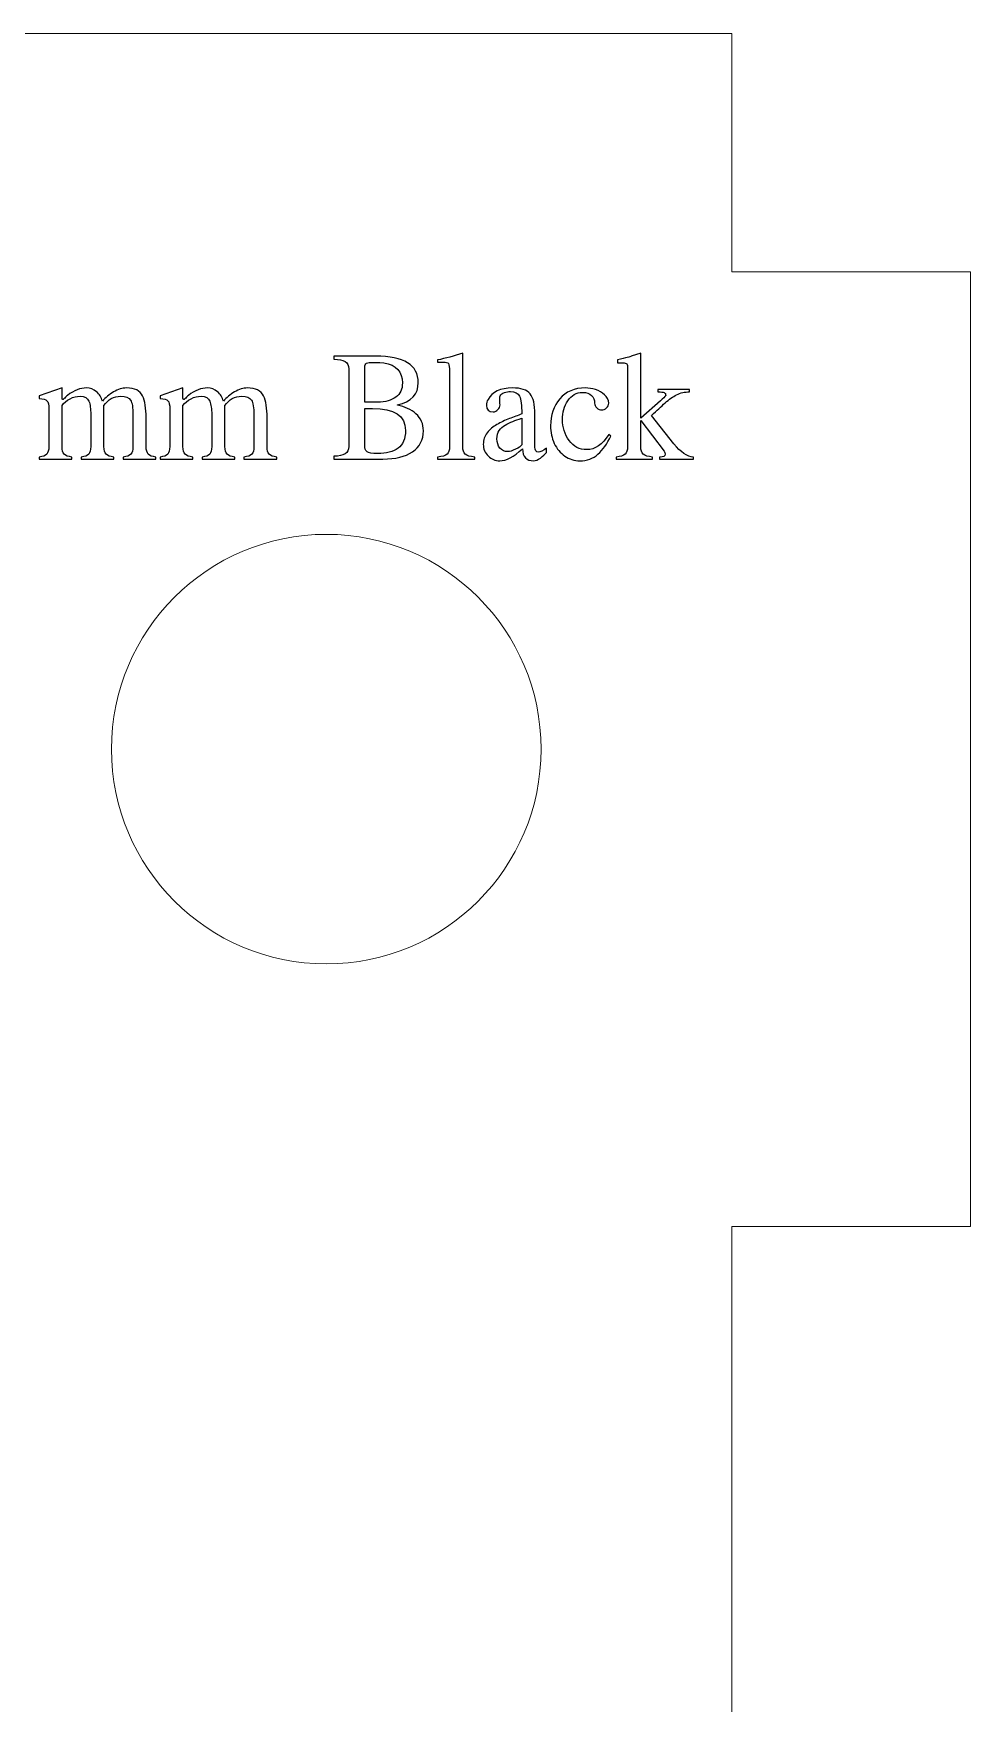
# Model space of a CAD drawing. Header units: inches. Extents: x -7.4 to 7.3, y -4 to 5.8.
# Drawn here: x -6.669 to -5.896, y 0.578 to 1.956 of the extents above; entities that cross this region are included whole.
import ezdxf

# ---------------------------------------------------------------- set-up
doc = ezdxf.new("R2010")
doc.units = ezdxf.units.IN
doc.header["$MEASUREMENT"] = 0
doc.layers.add('Layer 1', color=7, linetype='Continuous')

msp = doc.modelspace()

# ---------------------------------------------------------------- linework, layer by layer
at = {"layer": 'Layer 1', "lineweight": 5}
msp.add_ellipse((-6.4274, 1.3659), major_axis=(0, 0.1772), ratio=1, start_param=0, end_param=6.28318, dxfattribs=at)
for points in [[(-7.1557, 1.7596), (-7.1557, 1.7596), (-7.1557, 1.9564), (-7.1557, 1.9564), (-7.1557, 1.9564), (-7.1557, 1.9564), (-6.0928, 1.9564), (-6.0928, 1.9564), (-6.0928, 1.9564), (-6.0928, 1.9564), (-6.0928, 1.7596), (-6.0928, 1.7596)], [(-6.0928, 1.7596), (-6.0928, 1.7596), (-5.8959, 1.7596), (-5.8959, 1.7596), (-5.8959, 1.7596), (-5.8959, 1.7596), (-5.8959, 0.9722), (-5.8959, 0.9722), (-5.8959, 0.9722), (-5.8959, 0.9722), (-6.0928, 0.9722), (-6.0928, 0.9722)]]:
    msp.add_open_spline(points, degree=3, knots=[0, 0, 0, 0, 0.333333, 0.333333, 0.333333, 0.333333, 0.666667, 0.666667, 0.666667, 0.666667, 1, 1, 1, 1], dxfattribs=at)
at = {"layer": 'Layer 1'}
for points, knots in [([(-6.4088, 1.6798), (-6.4088, 1.685), (-6.4129, 1.6876), (-6.4212, 1.6876), (-6.4212, 1.6876), (-6.4212, 1.6876), (-6.4212, 1.6901), (-6.4212, 1.6901), (-6.4212, 1.6901), (-6.4212, 1.6901), (-6.3868, 1.6901), (-6.3868, 1.6901), (-6.3868, 1.6901), (-6.3633, 1.6901), (-6.3515, 1.6829), (-6.3515, 1.6683), (-6.3515, 1.6683), (-6.3515, 1.6587), (-6.3572, 1.6526), (-6.3687, 1.6499), (-6.3687, 1.6499), (-6.3687, 1.6499), (-6.3687, 1.6497), (-6.3687, 1.6497), (-6.3687, 1.6497), (-6.3626, 1.6485), (-6.3575, 1.6462), (-6.3534, 1.6426), (-6.3534, 1.6426), (-6.3493, 1.6389), (-6.3473, 1.6343), (-6.3473, 1.6285), (-6.3473, 1.6285), (-6.3473, 1.621), (-6.3503, 1.6152), (-6.3563, 1.6112), (-6.3563, 1.6112), (-6.3622, 1.6072), (-6.3704, 1.6052), (-6.3808, 1.6052), (-6.3808, 1.6052), (-6.3808, 1.6052), (-6.4212, 1.6052), (-6.4212, 1.6052), (-6.4212, 1.6052), (-6.4212, 1.6052), (-6.4212, 1.6076), (-6.4212, 1.6076), (-6.4212, 1.6076), (-6.4129, 1.6076), (-6.4088, 1.6102), (-6.4088, 1.6155), (-6.4088, 1.6155), (-6.4088, 1.6155), (-6.4088, 1.6798), (-6.4088, 1.6798)], [0, 0, 0, 0, 0.071429, 0.071429, 0.071429, 0.071429, 0.142857, 0.142857, 0.142857, 0.142857, 0.214286, 0.214286, 0.214286, 0.214286, 0.285714, 0.285714, 0.285714, 0.285714, 0.357143, 0.357143, 0.357143, 0.357143, 0.428571, 0.428571, 0.428571, 0.428571, 0.5, 0.5, 0.5, 0.5, 0.571429, 0.571429, 0.571429, 0.571429, 0.642857, 0.642857, 0.642857, 0.642857, 0.714286, 0.714286, 0.714286, 0.714286, 0.785714, 0.785714, 0.785714, 0.785714, 0.857143, 0.857143, 0.857143, 0.857143, 0.928571, 0.928571, 0.928571, 0.928571, 1, 1, 1, 1]), ([(-6.3852, 1.6522), (-6.3786, 1.6522), (-6.3735, 1.6536), (-6.37, 1.6563), (-6.37, 1.6563), (-6.3664, 1.659), (-6.3646, 1.6629), (-6.3646, 1.668), (-6.3646, 1.668), (-6.3646, 1.6773), (-6.3696, 1.6829), (-6.3798, 1.6847), (-6.3798, 1.6847), (-6.3847, 1.6849), (-6.3877, 1.685), (-6.3887, 1.685), (-6.3887, 1.685), (-6.3913, 1.685), (-6.3931, 1.6848), (-6.3941, 1.6843), (-6.3941, 1.6843), (-6.3952, 1.6837), (-6.3957, 1.6827), (-6.3957, 1.6812), (-6.3957, 1.6812), (-6.3957, 1.6812), (-6.3957, 1.6522), (-6.3957, 1.6522), (-6.3957, 1.6522), (-6.3957, 1.6522), (-6.3852, 1.6522), (-6.3852, 1.6522)], [0, 0, 0, 0, 0.125, 0.125, 0.125, 0.125, 0.25, 0.25, 0.25, 0.25, 0.375, 0.375, 0.375, 0.375, 0.5, 0.5, 0.5, 0.5, 0.625, 0.625, 0.625, 0.625, 0.75, 0.75, 0.75, 0.75, 0.875, 0.875, 0.875, 0.875, 1, 1, 1, 1]), ([(-6.3257, 1.6771), (-6.3257, 1.6808), (-6.326, 1.6831), (-6.3266, 1.684), (-6.3266, 1.684), (-6.3272, 1.6848), (-6.3287, 1.6853), (-6.3311, 1.6853), (-6.3311, 1.6853), (-6.3311, 1.6853), (-6.3356, 1.6853), (-6.3356, 1.6853), (-6.3356, 1.6853), (-6.3356, 1.6853), (-6.3356, 1.687), (-6.3356, 1.687), (-6.3356, 1.687), (-6.329, 1.6883), (-6.322, 1.6902), (-6.3148, 1.6927), (-6.3148, 1.6927), (-6.3148, 1.6927), (-6.3148, 1.6155), (-6.3148, 1.6155), (-6.3148, 1.6155), (-6.3148, 1.6125), (-6.3141, 1.6105), (-6.3128, 1.6092), (-6.3128, 1.6092), (-6.3114, 1.608), (-6.3088, 1.6072), (-6.3049, 1.6069), (-6.3049, 1.6069), (-6.3049, 1.6069), (-6.3049, 1.6052), (-6.3049, 1.6052), (-6.3049, 1.6052), (-6.3049, 1.6052), (-6.3356, 1.6052), (-6.3356, 1.6052), (-6.3356, 1.6052), (-6.3356, 1.6052), (-6.3356, 1.6069), (-6.3356, 1.6069), (-6.3356, 1.6069), (-6.3317, 1.6072), (-6.3291, 1.608), (-6.3277, 1.6092), (-6.3277, 1.6092), (-6.3264, 1.6105), (-6.3257, 1.6125), (-6.3257, 1.6155), (-6.3257, 1.6155), (-6.3257, 1.6155), (-6.3257, 1.6771), (-6.3257, 1.6771)], [0, 0, 0, 0, 0.071429, 0.071429, 0.071429, 0.071429, 0.142857, 0.142857, 0.142857, 0.142857, 0.214286, 0.214286, 0.214286, 0.214286, 0.285714, 0.285714, 0.285714, 0.285714, 0.357143, 0.357143, 0.357143, 0.357143, 0.428571, 0.428571, 0.428571, 0.428571, 0.5, 0.5, 0.5, 0.5, 0.571429, 0.571429, 0.571429, 0.571429, 0.642857, 0.642857, 0.642857, 0.642857, 0.714286, 0.714286, 0.714286, 0.714286, 0.785714, 0.785714, 0.785714, 0.785714, 0.857143, 0.857143, 0.857143, 0.857143, 0.928571, 0.928571, 0.928571, 0.928571, 1, 1, 1, 1]), ([(-6.1789, 1.6797), (-6.1789, 1.6819), (-6.1791, 1.6833), (-6.1795, 1.6838), (-6.1795, 1.6838), (-6.18, 1.6844), (-6.1811, 1.6847), (-6.183, 1.6847), (-6.183, 1.6847), (-6.183, 1.6847), (-6.1872, 1.6847), (-6.1872, 1.6847), (-6.1872, 1.6847), (-6.1872, 1.6847), (-6.1872, 1.687), (-6.1872, 1.687), (-6.1872, 1.687), (-6.1802, 1.6888), (-6.1764, 1.6898), (-6.176, 1.69), (-6.176, 1.69), (-6.176, 1.69), (-6.168, 1.6927), (-6.168, 1.6927), (-6.168, 1.6927), (-6.168, 1.6927), (-6.168, 1.639), (-6.168, 1.639), (-6.168, 1.639), (-6.168, 1.639), (-6.1518, 1.6532), (-6.1518, 1.6532), (-6.1518, 1.6532), (-6.1495, 1.6552), (-6.148, 1.6567), (-6.1474, 1.6578), (-6.1474, 1.6578), (-6.1474, 1.6589), (-6.1478, 1.6597), (-6.1487, 1.6601), (-6.1487, 1.6601), (-6.1495, 1.6605), (-6.1512, 1.6607), (-6.1538, 1.6607), (-6.1538, 1.6607), (-6.1538, 1.6607), (-6.1538, 1.6627), (-6.1538, 1.6627), (-6.1538, 1.6627), (-6.1538, 1.6627), (-6.1278, 1.6627), (-6.1278, 1.6627), (-6.1278, 1.6627), (-6.1278, 1.6627), (-6.1278, 1.6607), (-6.1278, 1.6607), (-6.1278, 1.6607), (-6.1317, 1.6607), (-6.1353, 1.6599), (-6.1384, 1.6583), (-6.1384, 1.6583), (-6.1415, 1.6567), (-6.1447, 1.6545), (-6.1479, 1.6516), (-6.1479, 1.6516), (-6.1511, 1.6486), (-6.1548, 1.6452), (-6.159, 1.6413), (-6.159, 1.6413), (-6.159, 1.6413), (-6.1406, 1.6178), (-6.1406, 1.6178), (-6.1406, 1.6178), (-6.1351, 1.6108), (-6.1297, 1.6072), (-6.1244, 1.6069), (-6.1244, 1.6069), (-6.1244, 1.6069), (-6.1244, 1.6052), (-6.1244, 1.6052), (-6.1244, 1.6052), (-6.1244, 1.6052), (-6.1524, 1.6052), (-6.1524, 1.6052), (-6.1524, 1.6052), (-6.1524, 1.6052), (-6.1524, 1.6069), (-6.1524, 1.6069), (-6.1524, 1.6069), (-6.1493, 1.6069), (-6.1478, 1.6077), (-6.1478, 1.6092), (-6.1478, 1.6092), (-6.1478, 1.6099), (-6.1481, 1.6108), (-6.1487, 1.6118), (-6.1487, 1.6118), (-6.1487, 1.6118), (-6.168, 1.637), (-6.168, 1.637), (-6.168, 1.637), (-6.168, 1.637), (-6.168, 1.6155), (-6.168, 1.6155), (-6.168, 1.6155), (-6.168, 1.6125), (-6.1673, 1.6105), (-6.166, 1.6092), (-6.166, 1.6092), (-6.1646, 1.608), (-6.162, 1.6072), (-6.1583, 1.6069), (-6.1583, 1.6069), (-6.1583, 1.6069), (-6.1583, 1.6052), (-6.1583, 1.6052), (-6.1583, 1.6052), (-6.1583, 1.6052), (-6.1884, 1.6052), (-6.1884, 1.6052), (-6.1884, 1.6052), (-6.1884, 1.6052), (-6.1884, 1.6069), (-6.1884, 1.6069), (-6.1884, 1.6069), (-6.1847, 1.6072), (-6.1822, 1.608), (-6.1809, 1.6092), (-6.1809, 1.6092), (-6.1795, 1.6105), (-6.1789, 1.6125), (-6.1789, 1.6155), (-6.1789, 1.6155), (-6.1789, 1.6155), (-6.1789, 1.6797), (-6.1789, 1.6797)], [0, 0, 0, 0, 0.029412, 0.029412, 0.029412, 0.029412, 0.058824, 0.058824, 0.058824, 0.058824, 0.088235, 0.088235, 0.088235, 0.088235, 0.117647, 0.117647, 0.117647, 0.117647, 0.147059, 0.147059, 0.147059, 0.147059, 0.176471, 0.176471, 0.176471, 0.176471, 0.205882, 0.205882, 0.205882, 0.205882, 0.235294, 0.235294, 0.235294, 0.235294, 0.264706, 0.264706, 0.264706, 0.264706, 0.294118, 0.294118, 0.294118, 0.294118, 0.323529, 0.323529, 0.323529, 0.323529, 0.352941, 0.352941, 0.352941, 0.352941, 0.382353, 0.382353, 0.382353, 0.382353, 0.411765, 0.411765, 0.411765, 0.411765, 0.441176, 0.441176, 0.441176, 0.441176, 0.470588, 0.470588, 0.470588, 0.470588, 0.5, 0.5, 0.5, 0.5, 0.529412, 0.529412, 0.529412, 0.529412, 0.558824, 0.558824, 0.558824, 0.558824, 0.588235, 0.588235, 0.588235, 0.588235, 0.617647, 0.617647, 0.617647, 0.617647, 0.647059, 0.647059, 0.647059, 0.647059, 0.676471, 0.676471, 0.676471, 0.676471, 0.705882, 0.705882, 0.705882, 0.705882, 0.735294, 0.735294, 0.735294, 0.735294, 0.764706, 0.764706, 0.764706, 0.764706, 0.794118, 0.794118, 0.794118, 0.794118, 0.823529, 0.823529, 0.823529, 0.823529, 0.852941, 0.852941, 0.852941, 0.852941, 0.882353, 0.882353, 0.882353, 0.882353, 0.911765, 0.911765, 0.911765, 0.911765, 0.941176, 0.941176, 0.941176, 0.941176, 0.970588, 0.970588, 0.970588, 0.970588, 1, 1, 1, 1]), ([(-6.6563, 1.6465), (-6.6563, 1.65), (-6.6568, 1.6523), (-6.6578, 1.6534), (-6.6578, 1.6534), (-6.6588, 1.6546), (-6.661, 1.6551), (-6.6642, 1.6551), (-6.6642, 1.6551), (-6.6642, 1.6551), (-6.6642, 1.6573), (-6.6642, 1.6573), (-6.6642, 1.6573), (-6.6642, 1.6573), (-6.6454, 1.6639), (-6.6454, 1.6639), (-6.6454, 1.6639), (-6.6454, 1.6639), (-6.6454, 1.6555), (-6.6454, 1.6555), (-6.6454, 1.6555), (-6.6454, 1.6547), (-6.6452, 1.6543), (-6.6448, 1.6543), (-6.6448, 1.6543), (-6.6446, 1.6543), (-6.6442, 1.6545), (-6.6438, 1.6549), (-6.6438, 1.6549), (-6.6434, 1.6553), (-6.6429, 1.6557), (-6.6424, 1.6563), (-6.6424, 1.6563), (-6.6418, 1.6569), (-6.6414, 1.6574), (-6.6409, 1.6578), (-6.6409, 1.6578), (-6.6355, 1.6619), (-6.6303, 1.6639), (-6.6254, 1.6639), (-6.6254, 1.6639), (-6.6221, 1.6639), (-6.6193, 1.6629), (-6.6169, 1.6608), (-6.6169, 1.6608), (-6.6144, 1.6588), (-6.6129, 1.6562), (-6.6121, 1.653), (-6.6121, 1.653), (-6.6096, 1.6559), (-6.6065, 1.6585), (-6.6028, 1.6606), (-6.6028, 1.6606), (-6.5992, 1.6628), (-6.5957, 1.6639), (-6.5923, 1.6639), (-6.5923, 1.6639), (-6.5854, 1.6639), (-6.581, 1.6617), (-6.579, 1.6574), (-6.579, 1.6574), (-6.577, 1.653), (-6.576, 1.647), (-6.576, 1.6394), (-6.576, 1.6394), (-6.576, 1.6394), (-6.576, 1.6155), (-6.576, 1.6155), (-6.576, 1.6155), (-6.576, 1.6126), (-6.5754, 1.6105), (-6.5742, 1.6093), (-6.5742, 1.6093), (-6.573, 1.608), (-6.571, 1.6072), (-6.568, 1.6069), (-6.568, 1.6069), (-6.568, 1.6069), (-6.568, 1.6052), (-6.568, 1.6052), (-6.568, 1.6052), (-6.568, 1.6052), (-6.595, 1.6052), (-6.595, 1.6052), (-6.595, 1.6052), (-6.595, 1.6052), (-6.595, 1.6069), (-6.595, 1.6069), (-6.595, 1.6069), (-6.5919, 1.6072), (-6.5898, 1.608), (-6.5886, 1.6093), (-6.5886, 1.6093), (-6.5874, 1.6105), (-6.5869, 1.6126), (-6.5869, 1.6155), (-6.5869, 1.6155), (-6.5869, 1.6155), (-6.5869, 1.6415), (-6.5869, 1.6415), (-6.5869, 1.6415), (-6.5869, 1.6477), (-6.5875, 1.6518), (-6.5889, 1.6539), (-6.5889, 1.6539), (-6.5902, 1.656), (-6.5929, 1.6571), (-6.597, 1.6571), (-6.597, 1.6571), (-6.6027, 1.6571), (-6.6073, 1.6545), (-6.6108, 1.6493), (-6.6108, 1.6493), (-6.6108, 1.6493), (-6.6108, 1.6155), (-6.6108, 1.6155), (-6.6108, 1.6155), (-6.6108, 1.6126), (-6.6102, 1.6105), (-6.609, 1.6093), (-6.609, 1.6093), (-6.6078, 1.608), (-6.6057, 1.6072), (-6.6026, 1.6069), (-6.6026, 1.6069), (-6.6026, 1.6069), (-6.6026, 1.6052), (-6.6026, 1.6052), (-6.6026, 1.6052), (-6.6026, 1.6052), (-6.6296, 1.6052), (-6.6296, 1.6052), (-6.6296, 1.6052), (-6.6296, 1.6052), (-6.6296, 1.6069), (-6.6296, 1.6069), (-6.6296, 1.6069), (-6.6266, 1.6072), (-6.6245, 1.608), (-6.6234, 1.6093), (-6.6234, 1.6093), (-6.6222, 1.6105), (-6.6217, 1.6126), (-6.6217, 1.6155), (-6.6217, 1.6155), (-6.6217, 1.6155), (-6.6217, 1.6421), (-6.6217, 1.6421), (-6.6217, 1.6421), (-6.6217, 1.6466), (-6.6222, 1.6503), (-6.6232, 1.653), (-6.6232, 1.653), (-6.6243, 1.6557), (-6.6267, 1.6571), (-6.6304, 1.6571), (-6.6304, 1.6571), (-6.6332, 1.6571), (-6.636, 1.6564), (-6.6388, 1.655), (-6.6388, 1.655), (-6.6416, 1.6535), (-6.6438, 1.6517), (-6.6454, 1.6495), (-6.6454, 1.6495), (-6.6454, 1.6495), (-6.6454, 1.6155), (-6.6454, 1.6155), (-6.6454, 1.6155), (-6.6454, 1.6126), (-6.6448, 1.6105), (-6.6436, 1.6093), (-6.6436, 1.6093), (-6.6424, 1.608), (-6.6403, 1.6072), (-6.6372, 1.6069), (-6.6372, 1.6069), (-6.6372, 1.6069), (-6.6372, 1.6052), (-6.6372, 1.6052), (-6.6372, 1.6052), (-6.6372, 1.6052), (-6.6642, 1.6052), (-6.6642, 1.6052), (-6.6642, 1.6052), (-6.6642, 1.6052), (-6.6642, 1.6069), (-6.6642, 1.6069), (-6.6642, 1.6069), (-6.6612, 1.6072), (-6.6591, 1.608), (-6.658, 1.6093), (-6.658, 1.6093), (-6.6569, 1.6105), (-6.6563, 1.6126), (-6.6563, 1.6155), (-6.6563, 1.6155), (-6.6563, 1.6155), (-6.6563, 1.6465), (-6.6563, 1.6465)], [0, 0, 0, 0, 0.02, 0.02, 0.02, 0.02, 0.04, 0.04, 0.04, 0.04, 0.06, 0.06, 0.06, 0.06, 0.08, 0.08, 0.08, 0.08, 0.1, 0.1, 0.1, 0.1, 0.12, 0.12, 0.12, 0.12, 0.14, 0.14, 0.14, 0.14, 0.16, 0.16, 0.16, 0.16, 0.18, 0.18, 0.18, 0.18, 0.2, 0.2, 0.2, 0.2, 0.22, 0.22, 0.22, 0.22, 0.24, 0.24, 0.24, 0.24, 0.26, 0.26, 0.26, 0.26, 0.28, 0.28, 0.28, 0.28, 0.3, 0.3, 0.3, 0.3, 0.32, 0.32, 0.32, 0.32, 0.34, 0.34, 0.34, 0.34, 0.36, 0.36, 0.36, 0.36, 0.38, 0.38, 0.38, 0.38, 0.4, 0.4, 0.4, 0.4, 0.42, 0.42, 0.42, 0.42, 0.44, 0.44, 0.44, 0.44, 0.46, 0.46, 0.46, 0.46, 0.48, 0.48, 0.48, 0.48, 0.5, 0.5, 0.5, 0.5, 0.52, 0.52, 0.52, 0.52, 0.54, 0.54, 0.54, 0.54, 0.56, 0.56, 0.56, 0.56, 0.58, 0.58, 0.58, 0.58, 0.6, 0.6, 0.6, 0.6, 0.62, 0.62, 0.62, 0.62, 0.64, 0.64, 0.64, 0.64, 0.66, 0.66, 0.66, 0.66, 0.68, 0.68, 0.68, 0.68, 0.7, 0.7, 0.7, 0.7, 0.72, 0.72, 0.72, 0.72, 0.74, 0.74, 0.74, 0.74, 0.76, 0.76, 0.76, 0.76, 0.78, 0.78, 0.78, 0.78, 0.8, 0.8, 0.8, 0.8, 0.82, 0.82, 0.82, 0.82, 0.84, 0.84, 0.84, 0.84, 0.86, 0.86, 0.86, 0.86, 0.88, 0.88, 0.88, 0.88, 0.9, 0.9, 0.9, 0.9, 0.92, 0.92, 0.92, 0.92, 0.94, 0.94, 0.94, 0.94, 0.96, 0.96, 0.96, 0.96, 0.98, 0.98, 0.98, 0.98, 1, 1, 1, 1]), ([(-6.5565, 1.6465), (-6.5565, 1.65), (-6.557, 1.6523), (-6.5581, 1.6534), (-6.5581, 1.6534), (-6.5591, 1.6546), (-6.5612, 1.6551), (-6.5645, 1.6551), (-6.5645, 1.6551), (-6.5645, 1.6551), (-6.5645, 1.6573), (-6.5645, 1.6573), (-6.5645, 1.6573), (-6.5645, 1.6573), (-6.5456, 1.6639), (-6.5456, 1.6639), (-6.5456, 1.6639), (-6.5456, 1.6639), (-6.5456, 1.6555), (-6.5456, 1.6555), (-6.5456, 1.6555), (-6.5456, 1.6547), (-6.5454, 1.6543), (-6.545, 1.6543), (-6.545, 1.6543), (-6.5448, 1.6543), (-6.5445, 1.6545), (-6.5441, 1.6549), (-6.5441, 1.6549), (-6.5436, 1.6553), (-6.5432, 1.6557), (-6.5426, 1.6563), (-6.5426, 1.6563), (-6.5421, 1.6569), (-6.5416, 1.6574), (-6.5412, 1.6578), (-6.5412, 1.6578), (-6.5357, 1.6619), (-6.5305, 1.6639), (-6.5256, 1.6639), (-6.5256, 1.6639), (-6.5223, 1.6639), (-6.5195, 1.6629), (-6.5171, 1.6608), (-6.5171, 1.6608), (-6.5147, 1.6588), (-6.5131, 1.6562), (-6.5123, 1.653), (-6.5123, 1.653), (-6.5098, 1.6559), (-6.5067, 1.6585), (-6.5031, 1.6606), (-6.5031, 1.6606), (-6.4994, 1.6628), (-6.4959, 1.6639), (-6.4925, 1.6639), (-6.4925, 1.6639), (-6.4857, 1.6639), (-6.4812, 1.6617), (-6.4792, 1.6574), (-6.4792, 1.6574), (-6.4772, 1.653), (-6.4762, 1.647), (-6.4762, 1.6394), (-6.4762, 1.6394), (-6.4762, 1.6394), (-6.4762, 1.6155), (-6.4762, 1.6155), (-6.4762, 1.6155), (-6.4762, 1.6126), (-6.4756, 1.6105), (-6.4745, 1.6093), (-6.4745, 1.6093), (-6.4733, 1.608), (-6.4712, 1.6072), (-6.4682, 1.6069), (-6.4682, 1.6069), (-6.4682, 1.6069), (-6.4682, 1.6052), (-6.4682, 1.6052), (-6.4682, 1.6052), (-6.4682, 1.6052), (-6.4953, 1.6052), (-6.4953, 1.6052), (-6.4953, 1.6052), (-6.4953, 1.6052), (-6.4953, 1.6069), (-6.4953, 1.6069), (-6.4953, 1.6069), (-6.4922, 1.6072), (-6.49, 1.608), (-6.4888, 1.6093), (-6.4888, 1.6093), (-6.4877, 1.6105), (-6.4871, 1.6126), (-6.4871, 1.6155), (-6.4871, 1.6155), (-6.4871, 1.6155), (-6.4871, 1.6415), (-6.4871, 1.6415), (-6.4871, 1.6415), (-6.4871, 1.6477), (-6.4878, 1.6518), (-6.4891, 1.6539), (-6.4891, 1.6539), (-6.4905, 1.656), (-6.4932, 1.6571), (-6.4972, 1.6571), (-6.4972, 1.6571), (-6.5029, 1.6571), (-6.5075, 1.6545), (-6.511, 1.6493), (-6.511, 1.6493), (-6.511, 1.6493), (-6.511, 1.6155), (-6.511, 1.6155), (-6.511, 1.6155), (-6.511, 1.6126), (-6.5104, 1.6105), (-6.5092, 1.6093), (-6.5092, 1.6093), (-6.508, 1.608), (-6.5059, 1.6072), (-6.5028, 1.6069), (-6.5028, 1.6069), (-6.5028, 1.6069), (-6.5028, 1.6052), (-6.5028, 1.6052), (-6.5028, 1.6052), (-6.5028, 1.6052), (-6.5299, 1.6052), (-6.5299, 1.6052), (-6.5299, 1.6052), (-6.5299, 1.6052), (-6.5299, 1.6069), (-6.5299, 1.6069), (-6.5299, 1.6069), (-6.5269, 1.6072), (-6.5248, 1.608), (-6.5236, 1.6093), (-6.5236, 1.6093), (-6.5225, 1.6105), (-6.5219, 1.6126), (-6.5219, 1.6155), (-6.5219, 1.6155), (-6.5219, 1.6155), (-6.5219, 1.6421), (-6.5219, 1.6421), (-6.5219, 1.6421), (-6.5219, 1.6466), (-6.5224, 1.6503), (-6.5235, 1.653), (-6.5235, 1.653), (-6.5246, 1.6557), (-6.5269, 1.6571), (-6.5306, 1.6571), (-6.5306, 1.6571), (-6.5334, 1.6571), (-6.5363, 1.6564), (-6.539, 1.655), (-6.539, 1.655), (-6.5419, 1.6535), (-6.544, 1.6517), (-6.5456, 1.6495), (-6.5456, 1.6495), (-6.5456, 1.6495), (-6.5456, 1.6155), (-6.5456, 1.6155), (-6.5456, 1.6155), (-6.5456, 1.6126), (-6.545, 1.6105), (-6.5438, 1.6093), (-6.5438, 1.6093), (-6.5427, 1.608), (-6.5405, 1.6072), (-6.5375, 1.6069), (-6.5375, 1.6069), (-6.5375, 1.6069), (-6.5375, 1.6052), (-6.5375, 1.6052), (-6.5375, 1.6052), (-6.5375, 1.6052), (-6.5645, 1.6052), (-6.5645, 1.6052), (-6.5645, 1.6052), (-6.5645, 1.6052), (-6.5645, 1.6069), (-6.5645, 1.6069), (-6.5645, 1.6069), (-6.5615, 1.6072), (-6.5594, 1.608), (-6.5582, 1.6093), (-6.5582, 1.6093), (-6.5571, 1.6105), (-6.5565, 1.6126), (-6.5565, 1.6155), (-6.5565, 1.6155), (-6.5565, 1.6155), (-6.5565, 1.6465), (-6.5565, 1.6465)], [0, 0, 0, 0, 0.02, 0.02, 0.02, 0.02, 0.04, 0.04, 0.04, 0.04, 0.06, 0.06, 0.06, 0.06, 0.08, 0.08, 0.08, 0.08, 0.1, 0.1, 0.1, 0.1, 0.12, 0.12, 0.12, 0.12, 0.14, 0.14, 0.14, 0.14, 0.16, 0.16, 0.16, 0.16, 0.18, 0.18, 0.18, 0.18, 0.2, 0.2, 0.2, 0.2, 0.22, 0.22, 0.22, 0.22, 0.24, 0.24, 0.24, 0.24, 0.26, 0.26, 0.26, 0.26, 0.28, 0.28, 0.28, 0.28, 0.3, 0.3, 0.3, 0.3, 0.32, 0.32, 0.32, 0.32, 0.34, 0.34, 0.34, 0.34, 0.36, 0.36, 0.36, 0.36, 0.38, 0.38, 0.38, 0.38, 0.4, 0.4, 0.4, 0.4, 0.42, 0.42, 0.42, 0.42, 0.44, 0.44, 0.44, 0.44, 0.46, 0.46, 0.46, 0.46, 0.48, 0.48, 0.48, 0.48, 0.5, 0.5, 0.5, 0.5, 0.52, 0.52, 0.52, 0.52, 0.54, 0.54, 0.54, 0.54, 0.56, 0.56, 0.56, 0.56, 0.58, 0.58, 0.58, 0.58, 0.6, 0.6, 0.6, 0.6, 0.62, 0.62, 0.62, 0.62, 0.64, 0.64, 0.64, 0.64, 0.66, 0.66, 0.66, 0.66, 0.68, 0.68, 0.68, 0.68, 0.7, 0.7, 0.7, 0.7, 0.72, 0.72, 0.72, 0.72, 0.74, 0.74, 0.74, 0.74, 0.76, 0.76, 0.76, 0.76, 0.78, 0.78, 0.78, 0.78, 0.8, 0.8, 0.8, 0.8, 0.82, 0.82, 0.82, 0.82, 0.84, 0.84, 0.84, 0.84, 0.86, 0.86, 0.86, 0.86, 0.88, 0.88, 0.88, 0.88, 0.9, 0.9, 0.9, 0.9, 0.92, 0.92, 0.92, 0.92, 0.94, 0.94, 0.94, 0.94, 0.96, 0.96, 0.96, 0.96, 0.98, 0.98, 0.98, 0.98, 1, 1, 1, 1]), ([(-6.2553, 1.6151), (-6.2553, 1.6123), (-6.2544, 1.611), (-6.2525, 1.611), (-6.2525, 1.611), (-6.2508, 1.611), (-6.2485, 1.612), (-6.2458, 1.6141), (-6.2458, 1.6141), (-6.2458, 1.6141), (-6.2458, 1.6106), (-6.2458, 1.6106), (-6.2458, 1.6106), (-6.247, 1.6091), (-6.2486, 1.6076), (-6.2507, 1.6061), (-6.2507, 1.6061), (-6.2529, 1.6046), (-6.2547, 1.6038), (-6.2563, 1.6038), (-6.2563, 1.6038), (-6.2622, 1.6038), (-6.2654, 1.6071), (-6.2656, 1.6137), (-6.2656, 1.6137), (-6.2727, 1.6071), (-6.2789, 1.6038), (-6.2843, 1.6038), (-6.2843, 1.6038), (-6.288, 1.6038), (-6.2912, 1.6051), (-6.2939, 1.6078), (-6.2939, 1.6078), (-6.2965, 1.6104), (-6.2979, 1.6136), (-6.2979, 1.6174), (-6.2979, 1.6174), (-6.2979, 1.621), (-6.2968, 1.6241), (-6.2947, 1.6269), (-6.2947, 1.6269), (-6.2926, 1.6296), (-6.2899, 1.6319), (-6.2867, 1.6337), (-6.2867, 1.6337), (-6.2834, 1.6356), (-6.28, 1.6372), (-6.2764, 1.6386), (-6.2764, 1.6386), (-6.2728, 1.6399), (-6.2694, 1.6412), (-6.2662, 1.6425), (-6.2662, 1.6425), (-6.2662, 1.6496), (-6.2668, 1.6544), (-6.268, 1.657), (-6.268, 1.657), (-6.2692, 1.6597), (-6.2717, 1.661), (-6.2755, 1.661), (-6.2755, 1.661), (-6.2771, 1.661), (-6.2787, 1.6607), (-6.2805, 1.6601), (-6.2805, 1.6601), (-6.2822, 1.6594), (-6.2833, 1.6586), (-6.2839, 1.6575), (-6.2839, 1.6575), (-6.2841, 1.6571), (-6.2843, 1.6563), (-6.2843, 1.6551), (-6.2843, 1.6551), (-6.2843, 1.6546), (-6.2842, 1.6538), (-6.2842, 1.6526), (-6.2842, 1.6526), (-6.2841, 1.6515), (-6.2841, 1.6505), (-6.2841, 1.6499), (-6.2841, 1.6499), (-6.2841, 1.6484), (-6.2846, 1.6471), (-6.2858, 1.646), (-6.2858, 1.646), (-6.2869, 1.6448), (-6.2883, 1.6442), (-6.2897, 1.6442), (-6.2897, 1.6442), (-6.2935, 1.6442), (-6.2953, 1.646), (-6.2953, 1.6495), (-6.2953, 1.6495), (-6.2953, 1.6513), (-6.2949, 1.6529), (-6.294, 1.6543), (-6.294, 1.6543), (-6.2906, 1.6607), (-6.2838, 1.6639), (-6.2738, 1.6639), (-6.2738, 1.6639), (-6.2668, 1.6639), (-6.2619, 1.6623), (-6.2593, 1.659), (-6.2593, 1.659), (-6.2566, 1.6558), (-6.2553, 1.6501), (-6.2553, 1.6421), (-6.2553, 1.6421), (-6.2553, 1.6421), (-6.2553, 1.6151), (-6.2553, 1.6151)], [0, 0, 0, 0, 0.035714, 0.035714, 0.035714, 0.035714, 0.071429, 0.071429, 0.071429, 0.071429, 0.107143, 0.107143, 0.107143, 0.107143, 0.142857, 0.142857, 0.142857, 0.142857, 0.178571, 0.178571, 0.178571, 0.178571, 0.214286, 0.214286, 0.214286, 0.214286, 0.25, 0.25, 0.25, 0.25, 0.285714, 0.285714, 0.285714, 0.285714, 0.321429, 0.321429, 0.321429, 0.321429, 0.357143, 0.357143, 0.357143, 0.357143, 0.392857, 0.392857, 0.392857, 0.392857, 0.428571, 0.428571, 0.428571, 0.428571, 0.464286, 0.464286, 0.464286, 0.464286, 0.5, 0.5, 0.5, 0.5, 0.535714, 0.535714, 0.535714, 0.535714, 0.571429, 0.571429, 0.571429, 0.571429, 0.607143, 0.607143, 0.607143, 0.607143, 0.642857, 0.642857, 0.642857, 0.642857, 0.678571, 0.678571, 0.678571, 0.678571, 0.714286, 0.714286, 0.714286, 0.714286, 0.75, 0.75, 0.75, 0.75, 0.785714, 0.785714, 0.785714, 0.785714, 0.821429, 0.821429, 0.821429, 0.821429, 0.857143, 0.857143, 0.857143, 0.857143, 0.892857, 0.892857, 0.892857, 0.892857, 0.928571, 0.928571, 0.928571, 0.928571, 0.964286, 0.964286, 0.964286, 0.964286, 1, 1, 1, 1]), ([(-6.1927, 1.6242), (-6.1958, 1.6179), (-6.1993, 1.6129), (-6.2033, 1.6092), (-6.2033, 1.6092), (-6.2073, 1.6056), (-6.2123, 1.6038), (-6.2183, 1.6038), (-6.2183, 1.6038), (-6.2228, 1.6038), (-6.2269, 1.6051), (-6.2306, 1.6076), (-6.2306, 1.6076), (-6.2343, 1.6102), (-6.2372, 1.6137), (-6.2393, 1.6181), (-6.2393, 1.6181), (-6.2414, 1.6226), (-6.2424, 1.6274), (-6.2424, 1.6326), (-6.2424, 1.6326), (-6.2424, 1.6414), (-6.2399, 1.6489), (-6.2348, 1.6549), (-6.2348, 1.6549), (-6.2298, 1.6609), (-6.2227, 1.6639), (-6.2136, 1.6639), (-6.2136, 1.6639), (-6.211, 1.6639), (-6.2082, 1.6634), (-6.2053, 1.6625), (-6.2053, 1.6625), (-6.2024, 1.6615), (-6.1999, 1.6601), (-6.1978, 1.6582), (-6.1978, 1.6582), (-6.1958, 1.6564), (-6.1946, 1.6541), (-6.1944, 1.6514), (-6.1944, 1.6514), (-6.1944, 1.6499), (-6.195, 1.6486), (-6.1962, 1.6474), (-6.1962, 1.6474), (-6.1974, 1.6463), (-6.1987, 1.6458), (-6.2003, 1.6458), (-6.2003, 1.6458), (-6.2017, 1.6458), (-6.203, 1.6464), (-6.2043, 1.6475), (-6.2043, 1.6475), (-6.2055, 1.6487), (-6.2061, 1.65), (-6.2061, 1.6514), (-6.2061, 1.6514), (-6.2061, 1.6541), (-6.2069, 1.6562), (-6.2086, 1.6578), (-6.2086, 1.6578), (-6.2102, 1.6594), (-6.2127, 1.6602), (-6.216, 1.6602), (-6.216, 1.6602), (-6.2212, 1.6602), (-6.2252, 1.6579), (-6.2282, 1.6534), (-6.2282, 1.6534), (-6.2311, 1.6489), (-6.2325, 1.6437), (-6.2325, 1.6378), (-6.2325, 1.6378), (-6.2325, 1.6314), (-6.2307, 1.6257), (-6.2271, 1.6206), (-6.2271, 1.6206), (-6.2235, 1.6155), (-6.2186, 1.613), (-6.2125, 1.613), (-6.2125, 1.613), (-6.2058, 1.613), (-6.1998, 1.6171), (-6.1944, 1.6254), (-6.1944, 1.6254), (-6.1944, 1.6254), (-6.1927, 1.6242), (-6.1927, 1.6242)], [0, 0, 0, 0, 0.045455, 0.045455, 0.045455, 0.045455, 0.090909, 0.090909, 0.090909, 0.090909, 0.136364, 0.136364, 0.136364, 0.136364, 0.181818, 0.181818, 0.181818, 0.181818, 0.227273, 0.227273, 0.227273, 0.227273, 0.272727, 0.272727, 0.272727, 0.272727, 0.318182, 0.318182, 0.318182, 0.318182, 0.363636, 0.363636, 0.363636, 0.363636, 0.409091, 0.409091, 0.409091, 0.409091, 0.454545, 0.454545, 0.454545, 0.454545, 0.5, 0.5, 0.5, 0.5, 0.545455, 0.545455, 0.545455, 0.545455, 0.590909, 0.590909, 0.590909, 0.590909, 0.636364, 0.636364, 0.636364, 0.636364, 0.681818, 0.681818, 0.681818, 0.681818, 0.727273, 0.727273, 0.727273, 0.727273, 0.772727, 0.772727, 0.772727, 0.772727, 0.818182, 0.818182, 0.818182, 0.818182, 0.863636, 0.863636, 0.863636, 0.863636, 0.909091, 0.909091, 0.909091, 0.909091, 0.954545, 0.954545, 0.954545, 0.954545, 1, 1, 1, 1]), ([(-6.3957, 1.6166), (-6.3957, 1.6142), (-6.3951, 1.6124), (-6.3938, 1.6113), (-6.3938, 1.6113), (-6.3925, 1.6103), (-6.3896, 1.6098), (-6.3852, 1.6098), (-6.3852, 1.6098), (-6.3779, 1.6098), (-6.3722, 1.6112), (-6.3682, 1.6141), (-6.3682, 1.6141), (-6.3641, 1.6169), (-6.3621, 1.6218), (-6.3621, 1.6289), (-6.3621, 1.6289), (-6.3621, 1.641), (-6.3712, 1.647), (-6.3893, 1.647), (-6.3893, 1.647), (-6.3893, 1.647), (-6.3957, 1.647), (-6.3957, 1.647), (-6.3957, 1.647), (-6.3957, 1.647), (-6.3957, 1.6166), (-6.3957, 1.6166)], [0, 0, 0, 0, 0.142857, 0.142857, 0.142857, 0.142857, 0.285714, 0.285714, 0.285714, 0.285714, 0.428571, 0.428571, 0.428571, 0.428571, 0.571429, 0.571429, 0.571429, 0.571429, 0.714286, 0.714286, 0.714286, 0.714286, 0.857143, 0.857143, 0.857143, 0.857143, 1, 1, 1, 1]), ([(-6.2662, 1.639), (-6.2689, 1.638), (-6.2714, 1.6371), (-6.2736, 1.6363), (-6.2736, 1.6363), (-6.2758, 1.6354), (-6.2779, 1.6344), (-6.2799, 1.6333), (-6.2799, 1.6333), (-6.2818, 1.6322), (-6.2834, 1.6307), (-6.2847, 1.6288), (-6.2847, 1.6288), (-6.2859, 1.627), (-6.2866, 1.6247), (-6.2866, 1.6219), (-6.2866, 1.6219), (-6.2866, 1.6188), (-6.2858, 1.6163), (-6.2842, 1.6143), (-6.2842, 1.6143), (-6.2826, 1.6123), (-6.2804, 1.6114), (-6.2775, 1.6114), (-6.2775, 1.6114), (-6.2761, 1.6114), (-6.2741, 1.612), (-6.2713, 1.6133), (-6.2713, 1.6133), (-6.2685, 1.6146), (-6.2668, 1.6158), (-6.2662, 1.617), (-6.2662, 1.617), (-6.2662, 1.617), (-6.2662, 1.639), (-6.2662, 1.639)], [0, 0, 0, 0, 0.111111, 0.111111, 0.111111, 0.111111, 0.222222, 0.222222, 0.222222, 0.222222, 0.333333, 0.333333, 0.333333, 0.333333, 0.444444, 0.444444, 0.444444, 0.444444, 0.555556, 0.555556, 0.555556, 0.555556, 0.666667, 0.666667, 0.666667, 0.666667, 0.777778, 0.777778, 0.777778, 0.777778, 0.888889, 0.888889, 0.888889, 0.888889, 1, 1, 1, 1])]:
    msp.add_open_spline(points, degree=3, knots=knots, dxfattribs=at)
at = {"layer": 'Layer 1', "lineweight": 5}
msp.add_open_spline([(-6.0928, 0.9722), (-6.0928, 0.9722), (-6.0928, 0.1848), (-6.0928, 0.1848)], degree=3, dxfattribs=at)

doc.saveas('drawing.dxf')
